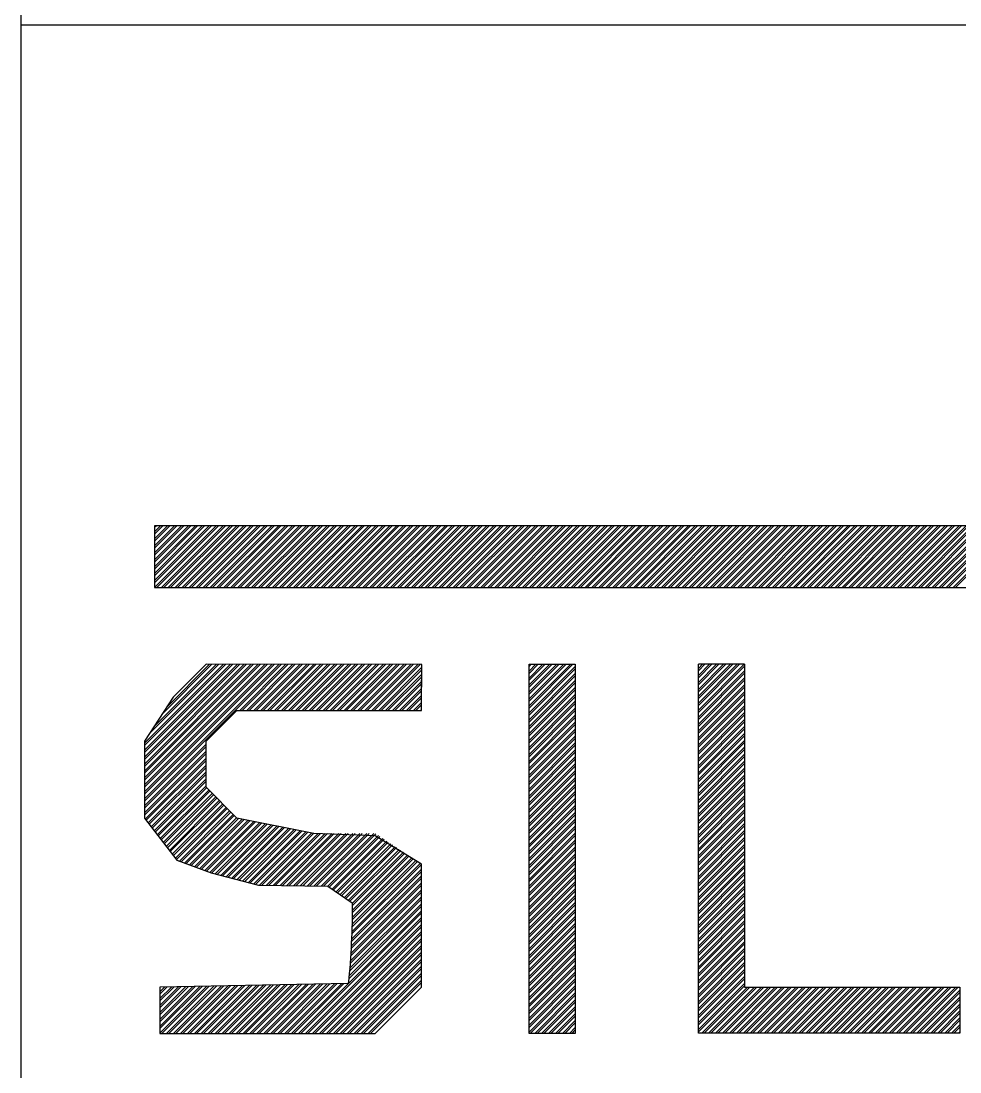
# Model space of a CAD drawing. Extents: x 0 to 594, y 0 to 420.
# Drawn here: x 402.9 to 414.64, y 21.98 to 35.11 of the extents above; entities that cross this region are included whole.
import ezdxf

# ---------------------------------------------------------------- set-up
doc = ezdxf.new("R2010")
doc.units = 0
doc.header["$MEASUREMENT"] = 0
doc.linetypes.add('BORDER_2012_SLN$0$8001.Solid', pattern=[0])
doc.layers.add('BORDER_2012_SLN$0$2', color=7, linetype='Continuous')
doc.layers.add('BORDER_2012_SLN$0$Level_1', color=7, linetype='BORDER_2012_SLN$0$8001.Solid', lineweight=25)

# ---------------------------------------------------------------- blocks, each defined once
blk = doc.blocks.new('BORDER_2012_SLN')
at = {"lineweight": -3}
for p, q in [((414.55, 28.036), (415.937, 29.423)), ((414.579, 28.036), (416.054, 29.512)), ((414.463, 28.036), (415.585, 29.158)), ((414.492, 28.036), (415.702, 29.246)), ((414.405, 28.036), (415.35, 28.981)), ((404.572, 28.035), (405.343, 28.805)), ((404.572, 28.093), (405.285, 28.805)), ((404.572, 28.179), (405.198, 28.805)), ((404.572, 28.266), (405.111, 28.805)), ((404.572, 28.353), (405.025, 28.805)), ((404.572, 28.44), (404.938, 28.805)), ((404.572, 28.526), (404.851, 28.805)), ((404.572, 28.613), (404.764, 28.805)), ((404.572, 28.7), (404.678, 28.805)), ((404.572, 28.787), (404.591, 28.805)), ((404.572, 28.122), (405.256, 28.805)), ((404.572, 28.208), (405.169, 28.805)), ((404.572, 28.295), (405.083, 28.805)), ((404.572, 28.382), (404.996, 28.805)), ((404.572, 28.469), (404.909, 28.805)), ((404.572, 28.555), (404.822, 28.805)), ((404.572, 28.642), (404.736, 28.805)), ((404.572, 28.729), (404.649, 28.805)), ((404.601, 28.034), (405.372, 28.805)), ((404.658, 28.034), (405.43, 28.805)), ((404.687, 28.034), (405.458, 28.805)), ((404.745, 28.034), (405.516, 28.805)), ((404.774, 28.034), (405.545, 28.805)), ((404.832, 28.034), (405.603, 28.805)), ((404.861, 28.034), (405.632, 28.805)), ((404.919, 28.034), (405.69, 28.805)), ((404.948, 28.034), (405.719, 28.805)), ((405.006, 28.034), (405.777, 28.805)), ((405.034, 28.034), (405.805, 28.805)), ((405.092, 28.034), (405.863, 28.805)), ((405.121, 28.034), (405.892, 28.805)), ((405.179, 28.034), (405.95, 28.805)), ((405.208, 28.034), (405.979, 28.805)), ((405.266, 28.034), (406.037, 28.805)), ((405.295, 28.034), (406.066, 28.805)), ((405.353, 28.034), (406.124, 28.805)), ((405.382, 28.034), (406.152, 28.805)), ((405.439, 28.034), (406.21, 28.805)), ((405.468, 28.034), (406.239, 28.805)), ((405.526, 28.034), (406.297, 28.805)), ((405.555, 28.034), (406.326, 28.805)), ((405.613, 28.034), (406.384, 28.805)), ((405.642, 28.034), (406.413, 28.805)), ((405.7, 28.034), (406.471, 28.805)), ((405.729, 28.034), (406.499, 28.805)), ((405.786, 28.034), (406.557, 28.805)), ((405.815, 28.034), (406.586, 28.805)), ((405.873, 28.034), (406.644, 28.805)), ((405.902, 28.034), (406.673, 28.805)), ((405.96, 28.034), (406.731, 28.805)), ((405.989, 28.034), (406.76, 28.805)), ((406.047, 28.034), (406.818, 28.805)), ((406.076, 28.034), (406.846, 28.805)), ((406.134, 28.035), (406.904, 28.805)), ((406.162, 28.035), (406.933, 28.805)), ((406.22, 28.035), (406.991, 28.805)), ((406.249, 28.035), (407.02, 28.805)), ((406.307, 28.035), (407.078, 28.805)), ((406.336, 28.035), (407.107, 28.805)), ((406.394, 28.035), (407.165, 28.805)), ((406.423, 28.035), (407.193, 28.805)), ((406.481, 28.035), (407.251, 28.805)), ((406.51, 28.035), (407.28, 28.805)), ((406.567, 28.035), (407.338, 28.805)), ((406.596, 28.035), (407.367, 28.805)), ((406.654, 28.035), (407.425, 28.805)), ((406.683, 28.035), (407.454, 28.805)), ((406.741, 28.035), (407.512, 28.805)), ((406.77, 28.035), (407.54, 28.805)), ((406.828, 28.035), (407.598, 28.805)), ((406.857, 28.035), (407.627, 28.805)), ((406.914, 28.035), (407.685, 28.805)), ((406.943, 28.035), (407.714, 28.805)), ((407.001, 28.035), (407.772, 28.805)), ((407.03, 28.035), (407.801, 28.805)), ((407.088, 28.035), (407.859, 28.805)), ((407.117, 28.035), (407.887, 28.805)), ((407.175, 28.035), (407.945, 28.805)), ((407.204, 28.035), (407.974, 28.805)), ((407.261, 28.035), (408.032, 28.805)), ((407.29, 28.035), (408.061, 28.805)), ((407.348, 28.035), (408.119, 28.805)), ((407.377, 28.035), (408.148, 28.805)), ((407.435, 28.035), (408.206, 28.805)), ((407.464, 28.035), (408.234, 28.805)), ((407.522, 28.035), (408.292, 28.805)), ((407.551, 28.035), (408.321, 28.805)), ((407.609, 28.035), (408.379, 28.805)), ((407.637, 28.035), (408.408, 28.805)), ((407.695, 28.035), (408.466, 28.805)), ((407.724, 28.035), (408.495, 28.805)), ((407.782, 28.035), (408.553, 28.805)), ((407.811, 28.035), (408.581, 28.805)), ((407.869, 28.035), (408.639, 28.805)), ((407.898, 28.035), (408.668, 28.805)), ((407.956, 28.035), (408.726, 28.805)), ((407.985, 28.035), (408.755, 28.805)), ((408.042, 28.035), (408.813, 28.805)), ((408.071, 28.035), (408.842, 28.805)), ((408.129, 28.035), (408.9, 28.805)), ((408.158, 28.035), (408.928, 28.805)), ((408.216, 28.035), (408.986, 28.805)), ((408.245, 28.035), (409.015, 28.805)), ((408.303, 28.035), (409.073, 28.805)), ((408.332, 28.035), (409.102, 28.805)), ((408.389, 28.035), (409.16, 28.805)), ((408.418, 28.035), (409.189, 28.805)), ((408.476, 28.035), (409.246, 28.805)), ((408.505, 28.035), (409.275, 28.805)), ((408.563, 28.035), (409.333, 28.805)), ((408.592, 28.035), (409.362, 28.805)), ((408.65, 28.035), (409.42, 28.805)), ((408.679, 28.035), (409.449, 28.805)), ((408.737, 28.035), (409.507, 28.805)), ((408.765, 28.035), (409.536, 28.805)), ((408.823, 28.035), (409.593, 28.805)), ((408.852, 28.035), (409.622, 28.805)), ((408.91, 28.035), (409.68, 28.805)), ((408.939, 28.035), (409.709, 28.805)), ((408.997, 28.035), (409.767, 28.805)), ((409.026, 28.035), (409.796, 28.805)), ((409.084, 28.035), (409.854, 28.805)), ((409.113, 28.035), (409.883, 28.805)), ((409.17, 28.035), (409.94, 28.805)), ((409.199, 28.035), (409.969, 28.805)), ((409.257, 28.035), (410.027, 28.805)), ((409.286, 28.035), (410.056, 28.805)), ((409.344, 28.035), (410.114, 28.805)), ((409.373, 28.035), (410.143, 28.805)), ((409.431, 28.035), (410.201, 28.805)), ((409.46, 28.035), (410.23, 28.805)), ((409.517, 28.035), (410.287, 28.805)), ((409.546, 28.035), (410.316, 28.805)), ((409.604, 28.035), (410.374, 28.805)), ((409.633, 28.035), (410.403, 28.805)), ((409.691, 28.035), (410.461, 28.805)), ((409.72, 28.035), (410.49, 28.805)), ((409.778, 28.035), (410.548, 28.805)), ((409.807, 28.035), (410.577, 28.805)), ((409.864, 28.035), (410.634, 28.805)), ((409.893, 28.035), (410.663, 28.805)), ((409.951, 28.035), (410.721, 28.805)), ((409.98, 28.035), (410.75, 28.805)), ((410.038, 28.035), (410.808, 28.805)), ((410.067, 28.035), (410.837, 28.805)), ((410.125, 28.035), (410.895, 28.805)), ((410.154, 28.035), (410.924, 28.805)), ((410.212, 28.035), (410.981, 28.805)), ((410.24, 28.035), (411.01, 28.805)), ((410.298, 28.035), (411.068, 28.805)), ((410.327, 28.035), (411.097, 28.805)), ((410.385, 28.035), (411.155, 28.805)), ((410.414, 28.035), (411.184, 28.805)), ((410.472, 28.035), (411.242, 28.805)), ((410.501, 28.035), (411.271, 28.805)), ((410.559, 28.035), (411.328, 28.805)), ((410.588, 28.035), (411.357, 28.805)), ((410.645, 28.035), (411.415, 28.805)), ((410.674, 28.035), (411.444, 28.805)), ((410.732, 28.035), (411.502, 28.805)), ((410.761, 28.035), (411.531, 28.805)), ((410.819, 28.035), (411.589, 28.805)), ((410.848, 28.035), (411.618, 28.805)), ((410.906, 28.036), (411.675, 28.805)), ((410.935, 28.036), (411.704, 28.805)), ((410.992, 28.036), (411.762, 28.805)), ((411.021, 28.036), (411.791, 28.805)), ((411.079, 28.036), (411.849, 28.805)), ((411.108, 28.036), (411.878, 28.805)), ((411.166, 28.036), (411.936, 28.805)), ((411.195, 28.036), (411.965, 28.805)), ((411.253, 28.036), (412.022, 28.805)), ((411.282, 28.036), (412.051, 28.805)), ((411.34, 28.036), (412.109, 28.805)), ((411.368, 28.036), (412.138, 28.805)), ((411.426, 28.036), (412.196, 28.805)), ((411.455, 28.036), (412.225, 28.805)), ((411.513, 28.036), (412.283, 28.805)), ((411.542, 28.036), (412.312, 28.805)), ((411.6, 28.036), (412.369, 28.805)), ((411.629, 28.036), (412.398, 28.805)), ((411.687, 28.036), (412.456, 28.805)), ((411.716, 28.036), (412.485, 28.805)), ((411.773, 28.036), (412.543, 28.805)), ((411.802, 28.036), (412.572, 28.805)), ((411.86, 28.036), (412.63, 28.805)), ((411.889, 28.036), (412.659, 28.805)), ((411.947, 28.036), (412.716, 28.805)), ((411.976, 28.036), (412.745, 28.805)), ((412.034, 28.036), (412.803, 28.805)), ((412.063, 28.036), (412.832, 28.805)), ((412.12, 28.036), (412.89, 28.805)), ((412.149, 28.036), (412.919, 28.805)), ((412.207, 28.036), (412.977, 28.805)), ((412.236, 28.036), (413.006, 28.805)), ((412.294, 28.036), (413.063, 28.805)), ((412.323, 28.036), (413.092, 28.805)), ((412.381, 28.036), (413.15, 28.805)), ((412.41, 28.036), (413.179, 28.805)), ((412.467, 28.036), (413.237, 28.805)), ((412.496, 28.036), (413.266, 28.805)), ((412.554, 28.036), (413.324, 28.805)), ((412.583, 28.036), (413.353, 28.805)), ((412.641, 28.036), (413.41, 28.805)), ((412.67, 28.036), (413.439, 28.805)), ((412.728, 28.036), (413.497, 28.805)), ((412.757, 28.036), (413.526, 28.805)), ((412.815, 28.036), (413.584, 28.805)), ((412.843, 28.036), (413.613, 28.805)), ((412.901, 28.036), (413.671, 28.805)), ((412.93, 28.036), (413.7, 28.805)), ((412.988, 28.036), (413.757, 28.805)), ((413.017, 28.036), (413.786, 28.805)), ((413.075, 28.036), (413.844, 28.805)), ((413.104, 28.036), (413.873, 28.805)), ((413.162, 28.036), (413.931, 28.805)), ((413.191, 28.036), (413.96, 28.805)), ((413.248, 28.036), (414.018, 28.805)), ((413.277, 28.036), (414.047, 28.805)), ((413.335, 28.036), (414.104, 28.805)), ((413.364, 28.036), (414.133, 28.805)), ((413.422, 28.036), (414.191, 28.805)), ((413.451, 28.036), (414.22, 28.805)), ((413.509, 28.036), (414.278, 28.805)), ((413.538, 28.036), (414.307, 28.805)), ((413.595, 28.036), (414.365, 28.805)), ((413.624, 28.036), (414.394, 28.805)), ((413.682, 28.036), (414.451, 28.805)), ((413.711, 28.036), (414.48, 28.805)), ((413.769, 28.036), (414.538, 28.805)), ((413.798, 28.036), (414.567, 28.805)), ((413.856, 28.036), (414.625, 28.805)), ((413.885, 28.036), (414.654, 28.805)), ((413.943, 28.036), (414.712, 28.805)), ((413.971, 28.036), (414.741, 28.805)), ((414.029, 28.036), (414.798, 28.805)), ((414.058, 28.036), (414.827, 28.805)), ((414.116, 28.036), (414.885, 28.805)), ((414.145, 28.036), (414.914, 28.805)), ((414.203, 28.036), (414.972, 28.805)), ((414.232, 28.036), (415.001, 28.805)), ((414.29, 28.036), (415.059, 28.805)), ((414.319, 28.036), (415.088, 28.805)), ((414.376, 28.036), (415.232, 28.892)), ((404.448, 25.366), (406.157, 27.075)), ((404.448, 25.452), (406.07, 27.075)), ((404.448, 25.539), (405.983, 27.075)), ((404.448, 25.626), (405.897, 27.075)), ((404.448, 25.713), (405.81, 27.075)), ((404.448, 25.799), (405.723, 27.075)), ((404.448, 25.886), (405.637, 27.075)), ((404.448, 25.973), (405.55, 27.075)), ((404.448, 26.06), (405.463, 27.075)), ((404.448, 25.394), (406.128, 27.075)), ((404.448, 25.481), (406.041, 27.075)), ((404.448, 25.568), (405.955, 27.075)), ((404.448, 25.655), (405.868, 27.075)), ((404.448, 25.741), (405.781, 27.075)), ((404.448, 25.828), (405.694, 27.075)), ((404.448, 25.915), (405.608, 27.075)), ((404.448, 26.002), (405.521, 27.075)), ((404.448, 26.088), (405.434, 27.075)), ((404.507, 26.206), (405.377, 27.075)), ((404.561, 26.288), (405.348, 27.075)), ((404.668, 26.453), (405.29, 27.075)), ((404.722, 26.536), (405.261, 27.075)), ((405.639, 26.499), (406.215, 27.075)), ((405.668, 26.499), (406.243, 27.075)), ((405.725, 26.499), (406.301, 27.075)), ((405.754, 26.499), (406.33, 27.075)), ((405.812, 26.499), (406.388, 27.074)), ((405.841, 26.499), (406.417, 27.074)), ((405.899, 26.499), (406.475, 27.074)), ((405.928, 26.499), (406.504, 27.074)), ((405.986, 26.499), (406.561, 27.074)), ((406.015, 26.499), (406.59, 27.074)), ((406.072, 26.499), (406.648, 27.074)), ((406.101, 26.499), (406.677, 27.074)), ((406.159, 26.499), (406.735, 27.074)), ((406.188, 26.499), (406.764, 27.074)), ((406.246, 26.499), (406.821, 27.074)), ((406.275, 26.499), (406.85, 27.074)), ((406.333, 26.499), (406.908, 27.074)), ((406.362, 26.499), (406.937, 27.074)), ((406.419, 26.499), (406.995, 27.074)), ((406.448, 26.499), (407.024, 27.074)), ((406.506, 26.499), (407.081, 27.074)), ((406.535, 26.499), (407.11, 27.074)), ((406.593, 26.499), (407.168, 27.074)), ((406.622, 26.499), (407.197, 27.074)), ((406.68, 26.499), (407.255, 27.074)), ((406.709, 26.499), (407.284, 27.074)), ((406.766, 26.499), (407.341, 27.074)), ((406.795, 26.499), (407.37, 27.074)), ((406.853, 26.499), (407.428, 27.074)), ((406.882, 26.499), (407.457, 27.074)), ((406.94, 26.499), (407.515, 27.074)), ((406.969, 26.499), (407.544, 27.074)), ((407.027, 26.499), (407.602, 27.074)), ((407.056, 26.499), (407.63, 27.074)), ((407.113, 26.499), (407.688, 27.073)), ((407.142, 26.499), (407.717, 27.073)), ((407.2, 26.499), (407.775, 27.073)), ((407.229, 26.499), (407.804, 27.073)), ((407.287, 26.499), (407.862, 27.073)), ((407.316, 26.499), (407.89, 27.073)), ((409.253, 26.528), (409.801, 27.075)), ((409.253, 26.614), (409.714, 27.075)), ((409.253, 26.701), (409.627, 27.075)), ((409.253, 26.788), (409.541, 27.075)), ((409.253, 26.875), (409.454, 27.075)), ((409.253, 26.961), (409.367, 27.075)), ((409.253, 27.048), (409.28, 27.075)), ((409.253, 26.556), (409.772, 27.075)), ((409.253, 26.643), (409.685, 27.075)), ((409.253, 26.73), (409.599, 27.075)), ((409.253, 26.817), (409.512, 27.075)), ((409.253, 26.903), (409.425, 27.075)), ((409.253, 26.99), (409.338, 27.075)), ((411.368, 26.676), (411.767, 27.075)), ((411.368, 26.762), (411.68, 27.075)), ((411.368, 26.849), (411.594, 27.075)), ((411.368, 26.936), (411.507, 27.075)), ((411.368, 27.023), (411.42, 27.075)), ((411.368, 26.502), (411.941, 27.075)), ((411.368, 26.56), (411.883, 27.075)), ((411.368, 26.647), (411.796, 27.075)), ((411.368, 26.733), (411.709, 27.075)), ((411.368, 26.82), (411.623, 27.075)), ((411.368, 26.907), (411.536, 27.075)), ((411.368, 26.994), (411.449, 27.075)), ((411.368, 26.589), (411.854, 27.075)), ((407.374, 26.499), (407.913, 27.038)), ((407.403, 26.499), (407.912, 27.008)), ((407.46, 26.499), (407.911, 26.95)), ((409.253, 26.47), (409.83, 27.046)), ((409.253, 26.441), (409.83, 27.017)), ((409.253, 26.383), (409.83, 26.96)), ((409.253, 26.354), (409.83, 26.931)), ((411.368, 26.473), (411.944, 27.05)), ((411.368, 26.415), (411.944, 26.992)), ((411.368, 26.386), (411.944, 26.963)), ((407.489, 26.499), (407.911, 26.92)), ((407.547, 26.499), (407.91, 26.862)), ((407.576, 26.499), (407.91, 26.832)), ((409.253, 26.296), (409.83, 26.873)), ((409.253, 26.267), (409.83, 26.844)), ((411.368, 26.329), (411.944, 26.905)), ((411.368, 26.3), (411.944, 26.876)), ((411.368, 26.242), (411.944, 26.819)), ((407.634, 26.499), (407.909, 26.774)), ((407.663, 26.499), (407.908, 26.744)), ((407.721, 26.499), (407.908, 26.686)), ((409.253, 26.209), (409.83, 26.786)), ((409.253, 26.181), (409.83, 26.757)), ((409.253, 26.123), (409.83, 26.699)), ((409.253, 26.094), (409.83, 26.67)), ((411.368, 26.213), (411.944, 26.79)), ((411.368, 26.155), (411.944, 26.732)), ((411.368, 26.126), (411.944, 26.703)), ((407.75, 26.499), (407.908, 26.657)), ((407.807, 26.499), (407.908, 26.599)), ((407.836, 26.499), (407.908, 26.57)), ((409.253, 26.036), (409.83, 26.613)), ((409.253, 26.007), (409.83, 26.584)), ((411.368, 26.068), (411.944, 26.645)), ((411.368, 26.039), (411.944, 26.616)), ((411.368, 25.982), (411.944, 26.558)), ((411.368, 25.953), (411.944, 26.529)), ((407.894, 26.499), (407.908, 26.512)), ((409.253, 25.949), (409.83, 26.526)), ((409.253, 25.92), (409.83, 26.497)), ((409.253, 25.862), (409.83, 26.439)), ((409.253, 25.834), (409.83, 26.41)), ((411.368, 25.895), (411.944, 26.472)), ((411.368, 25.866), (411.944, 26.443)), ((409.253, 25.776), (409.83, 26.352)), ((409.253, 25.747), (409.83, 26.323)), ((411.368, 25.808), (411.944, 26.385)), ((411.368, 25.779), (411.944, 26.356)), ((411.368, 25.721), (411.944, 26.298)), ((411.368, 25.692), (411.944, 26.269)), ((409.253, 25.689), (409.83, 26.266)), ((409.253, 25.66), (409.83, 26.237)), ((409.253, 25.602), (409.83, 26.179)), ((409.253, 25.573), (409.83, 26.15)), ((411.368, 25.635), (411.944, 26.211)), ((411.368, 25.606), (411.944, 26.182)), ((404.448, 25.308), (405.217, 26.077)), ((404.448, 25.279), (405.217, 26.048)), ((409.253, 25.515), (409.83, 26.092)), ((409.253, 25.487), (409.83, 26.063)), ((409.253, 25.429), (409.83, 26.005)), ((411.368, 25.548), (411.944, 26.125)), ((411.368, 25.519), (411.944, 26.096)), ((411.368, 25.461), (411.944, 26.038)), ((411.368, 25.432), (411.944, 26.009)), ((404.448, 25.221), (405.217, 25.99)), ((404.448, 25.192), (405.217, 25.961)), ((404.456, 25.142), (405.217, 25.903)), ((404.469, 25.126), (405.217, 25.874)), ((409.253, 25.4), (409.83, 25.976)), ((409.253, 25.342), (409.83, 25.919)), ((409.253, 25.313), (409.83, 25.89)), ((411.368, 25.374), (411.944, 25.951)), ((411.368, 25.345), (411.944, 25.922)), ((404.494, 25.093), (405.217, 25.816)), ((404.506, 25.077), (405.217, 25.787)), ((409.253, 25.255), (409.83, 25.832)), ((409.253, 25.226), (409.83, 25.803)), ((409.253, 25.168), (409.83, 25.745)), ((411.368, 25.288), (411.944, 25.864)), ((411.368, 25.259), (411.944, 25.835)), ((411.368, 25.201), (411.944, 25.778)), ((411.368, 25.172), (411.944, 25.749)), ((404.531, 25.044), (405.217, 25.73)), ((404.544, 25.028), (405.217, 25.701)), ((404.569, 24.995), (405.217, 25.643)), ((404.582, 24.979), (405.217, 25.614)), ((409.253, 25.14), (409.83, 25.716)), ((409.253, 25.082), (409.83, 25.658)), ((409.253, 25.053), (409.83, 25.629)), ((411.368, 25.114), (411.944, 25.691)), ((411.368, 25.085), (411.944, 25.662)), ((404.607, 24.946), (405.217, 25.556)), ((404.619, 24.93), (405.222, 25.532)), ((404.645, 24.897), (405.251, 25.503)), ((404.657, 24.881), (405.265, 25.489)), ((409.253, 24.995), (409.83, 25.572)), ((409.253, 24.966), (409.83, 25.543)), ((409.253, 24.908), (409.83, 25.485)), ((411.368, 25.027), (411.944, 25.604)), ((411.368, 24.998), (411.944, 25.575)), ((411.368, 24.941), (411.944, 25.517)), ((411.368, 24.912), (411.944, 25.488)), ((404.682, 24.848), (405.294, 25.46)), ((404.695, 24.832), (405.309, 25.446)), ((404.72, 24.799), (405.337, 25.417)), ((404.733, 24.783), (405.352, 25.402)), ((404.758, 24.75), (405.381, 25.373)), ((404.77, 24.734), (405.395, 25.359)), ((409.253, 24.879), (409.83, 25.456)), ((409.253, 24.821), (409.83, 25.398)), ((409.253, 24.793), (409.83, 25.369)), ((411.368, 24.854), (411.944, 25.431)), ((411.368, 24.825), (411.944, 25.402)), ((404.795, 24.701), (405.424, 25.33)), ((404.808, 24.685), (405.439, 25.316)), ((404.833, 24.652), (405.468, 25.287)), ((404.846, 24.636), (405.482, 25.272)), ((404.883, 24.616), (405.511, 25.243)), ((404.904, 24.608), (405.525, 25.229)), ((409.253, 24.735), (409.83, 25.311)), ((409.253, 24.706), (409.83, 25.282)), ((409.253, 24.648), (409.83, 25.225)), ((411.368, 24.767), (411.944, 25.344)), ((411.368, 24.738), (411.944, 25.315)), ((411.368, 24.68), (411.944, 25.257)), ((411.368, 24.651), (411.944, 25.228)), ((404.947, 24.592), (405.554, 25.2)), ((404.968, 24.584), (405.569, 25.185)), ((405.01, 24.569), (405.598, 25.156)), ((405.031, 24.561), (405.62, 25.149)), ((405.073, 24.545), (405.668, 25.14)), ((405.094, 24.537), (405.692, 25.135)), ((405.137, 24.522), (405.74, 25.125)), ((405.158, 24.514), (405.764, 25.121)), ((405.2, 24.498), (405.812, 25.111)), ((405.221, 24.491), (405.836, 25.106)), ((405.263, 24.475), (405.885, 25.096)), ((405.284, 24.467), (405.909, 25.092)), ((409.253, 24.619), (409.83, 25.196)), ((409.253, 24.561), (409.83, 25.138)), ((409.253, 24.532), (409.83, 25.109)), ((411.368, 24.594), (411.944, 25.17)), ((411.368, 24.565), (411.944, 25.141)), ((405.331, 24.456), (405.957, 25.082)), ((405.354, 24.45), (405.981, 25.077)), ((405.4, 24.438), (406.029, 25.068)), ((405.423, 24.432), (406.053, 25.063)), ((405.469, 24.42), (406.102, 25.053)), ((405.492, 24.414), (406.126, 25.048)), ((405.538, 24.403), (406.174, 25.039)), ((405.561, 24.397), (406.198, 25.034)), ((405.607, 24.385), (406.246, 25.024)), ((405.63, 24.379), (406.27, 25.019)), ((405.676, 24.368), (406.318, 25.01)), ((405.699, 24.362), (406.342, 25.005)), ((405.745, 24.35), (406.391, 24.995)), ((405.768, 24.344), (406.415, 24.99)), ((405.815, 24.332), (406.463, 24.981)), ((405.838, 24.326), (406.487, 24.976)), ((405.886, 24.317), (406.535, 24.966)), ((405.915, 24.317), (406.559, 24.961)), ((405.972, 24.316), (406.617, 24.961)), ((406, 24.315), (406.646, 24.961)), ((406.057, 24.314), (406.703, 24.961)), ((406.085, 24.314), (406.732, 24.961)), ((406.142, 24.313), (406.79, 24.961)), ((406.171, 24.312), (406.819, 24.961)), ((406.227, 24.312), (406.877, 24.961)), ((406.256, 24.311), (406.906, 24.961)), ((406.313, 24.31), (406.964, 24.961)), ((406.341, 24.31), (406.993, 24.961)), ((406.398, 24.309), (407.05, 24.961)), ((406.427, 24.308), (407.079, 24.961)), ((406.483, 24.307), (407.137, 24.961)), ((406.512, 24.307), (407.166, 24.961)), ((406.569, 24.306), (407.224, 24.961)), ((406.597, 24.305), (407.253, 24.961)), ((406.654, 24.304), (407.311, 24.961)), ((406.682, 24.304), (407.336, 24.958)), ((409.253, 24.474), (409.83, 25.051)), ((409.253, 24.446), (409.83, 25.022)), ((409.253, 24.388), (409.83, 24.964)), ((411.368, 24.507), (411.944, 25.084)), ((411.368, 24.478), (411.944, 25.055)), ((411.368, 24.42), (411.944, 24.997)), ((411.368, 24.391), (411.944, 24.968)), ((406.738, 24.302), (407.371, 24.934)), ((406.756, 24.29), (407.388, 24.923)), ((406.79, 24.267), (407.423, 24.9)), ((406.807, 24.255), (407.44, 24.888)), ((406.842, 24.232), (407.475, 24.865)), ((406.859, 24.22), (407.492, 24.853)), ((406.894, 24.197), (407.527, 24.83)), ((409.253, 24.359), (409.83, 24.935)), ((409.253, 24.301), (409.83, 24.878)), ((409.253, 24.272), (409.83, 24.849)), ((411.368, 24.333), (411.944, 24.91)), ((411.368, 24.304), (411.944, 24.881)), ((411.368, 24.247), (411.944, 24.823)), ((406.911, 24.185), (407.544, 24.819)), ((406.945, 24.162), (407.579, 24.796)), ((406.963, 24.15), (407.596, 24.784)), ((406.997, 24.127), (407.631, 24.761)), ((407.014, 24.115), (407.648, 24.749)), ((407.042, 23.999), (407.735, 24.691)), ((407.043, 24.086), (407.683, 24.726)), ((407.043, 24.057), (407.7, 24.715)), ((409.253, 24.214), (409.83, 24.791)), ((409.253, 24.185), (409.83, 24.762)), ((409.253, 24.127), (409.83, 24.704)), ((411.368, 24.218), (411.944, 24.794)), ((411.368, 24.16), (411.944, 24.737)), ((411.368, 24.131), (411.944, 24.708)), ((407.035, 23.703), (407.908, 24.575)), ((407.037, 23.733), (407.891, 24.587)), ((407.038, 23.792), (407.857, 24.611)), ((407.039, 23.822), (407.839, 24.622)), ((407.041, 23.911), (407.787, 24.657)), ((407.041, 23.881), (407.805, 24.645)), ((407.042, 23.969), (407.753, 24.68)), ((409.253, 24.099), (409.83, 24.675)), ((409.253, 24.041), (409.83, 24.617)), ((409.253, 24.012), (409.83, 24.588)), ((411.368, 24.073), (411.944, 24.65)), ((411.368, 24.044), (411.944, 24.621)), ((411.368, 23.986), (411.944, 24.563)), ((407.029, 23.551), (407.908, 24.43)), ((407.032, 23.612), (407.908, 24.488)), ((407.033, 23.642), (407.908, 24.517)), ((409.253, 23.954), (409.83, 24.531)), ((409.253, 23.925), (409.83, 24.502)), ((409.253, 23.867), (409.83, 24.444)), ((411.368, 23.957), (411.944, 24.534)), ((411.368, 23.9), (411.944, 24.476)), ((411.368, 23.871), (411.944, 24.447)), ((407.021, 23.428), (407.908, 24.315)), ((407.023, 23.459), (407.908, 24.343)), ((407.027, 23.521), (407.908, 24.401)), ((409.253, 23.838), (409.83, 24.415)), ((409.253, 23.78), (409.83, 24.357)), ((409.253, 23.752), (409.83, 24.328)), ((411.368, 23.813), (411.944, 24.39)), ((411.368, 23.784), (411.944, 24.361)), ((411.368, 23.726), (411.944, 24.303)), ((407.01, 23.273), (407.908, 24.17)), ((407.015, 23.335), (407.908, 24.228)), ((407.017, 23.366), (407.908, 24.257)), ((409.253, 23.694), (409.83, 24.27)), ((409.253, 23.665), (409.83, 24.241)), ((409.253, 23.607), (409.83, 24.184)), ((411.368, 23.697), (411.944, 24.274)), ((411.368, 23.639), (411.944, 24.216)), ((411.368, 23.61), (411.944, 24.187)), ((406.999, 23.146), (407.908, 24.054)), ((407.002, 23.178), (407.908, 24.083)), ((407.008, 23.241), (407.908, 24.141)), ((409.253, 23.578), (409.83, 24.155)), ((409.253, 23.52), (409.83, 24.097)), ((409.253, 23.491), (409.83, 24.068)), ((411.368, 23.553), (411.944, 24.129)), ((411.368, 23.524), (411.944, 24.1)), ((411.368, 23.466), (411.944, 24.043)), ((406.373, 22.461), (407.908, 23.996)), ((406.402, 22.462), (407.908, 23.968)), ((406.459, 22.462), (407.908, 23.91)), ((409.253, 23.434), (409.83, 24.01)), ((409.253, 23.405), (409.83, 23.981)), ((409.253, 23.347), (409.83, 23.923)), ((411.368, 23.437), (411.944, 24.014)), ((411.368, 23.379), (411.944, 23.956)), ((411.368, 23.35), (411.944, 23.927)), ((406.488, 22.462), (407.908, 23.881)), ((406.546, 22.462), (407.908, 23.823)), ((406.575, 22.462), (407.908, 23.794)), ((409.253, 23.318), (409.83, 23.894)), ((409.253, 23.26), (409.83, 23.837)), ((409.253, 23.231), (409.83, 23.808)), ((411.368, 23.292), (411.944, 23.869)), ((411.368, 23.264), (411.944, 23.84)), ((411.368, 23.206), (411.944, 23.782)), ((406.633, 22.462), (407.908, 23.736)), ((406.662, 22.462), (407.908, 23.707)), ((406.72, 22.462), (407.908, 23.649)), ((409.253, 23.173), (409.83, 23.75)), ((409.253, 23.144), (409.83, 23.721)), ((409.253, 23.087), (409.83, 23.663)), ((411.368, 23.177), (411.944, 23.753)), ((411.368, 23.119), (411.944, 23.696)), ((411.368, 23.09), (411.944, 23.667)), ((406.749, 22.462), (407.908, 23.621)), ((406.807, 22.462), (407.908, 23.563)), ((406.836, 22.462), (407.908, 23.534)), ((409.253, 23.058), (409.83, 23.634)), ((409.253, 23), (409.83, 23.576)), ((409.253, 22.971), (409.83, 23.547)), ((411.368, 23.032), (411.944, 23.609)), ((411.368, 23.003), (411.944, 23.58)), ((411.368, 22.945), (411.944, 23.522)), ((406.893, 22.462), (407.908, 23.476)), ((406.922, 22.462), (407.908, 23.447)), ((406.98, 22.462), (407.908, 23.389)), ((409.253, 22.913), (409.83, 23.49)), ((409.253, 22.884), (409.83, 23.461)), ((409.253, 22.826), (409.83, 23.403)), ((411.368, 22.917), (411.944, 23.493)), ((411.368, 22.859), (411.944, 23.435)), ((411.368, 22.83), (411.944, 23.406)), ((407.009, 22.462), (407.908, 23.36)), ((407.067, 22.462), (407.908, 23.302)), ((407.096, 22.462), (407.908, 23.274)), ((409.253, 22.797), (409.83, 23.374)), ((409.253, 22.74), (409.83, 23.316)), ((409.253, 22.711), (409.83, 23.287)), ((411.368, 22.772), (411.944, 23.349)), ((411.368, 22.743), (411.944, 23.32)), ((411.368, 22.685), (411.944, 23.262)), ((407.154, 22.462), (407.908, 23.216)), ((407.183, 22.462), (407.908, 23.187)), ((407.241, 22.462), (407.908, 23.129)), ((409.253, 22.653), (409.83, 23.229)), ((409.253, 22.624), (409.83, 23.2)), ((409.253, 22.566), (409.83, 23.143)), ((411.368, 22.656), (411.944, 23.233)), ((411.368, 22.598), (411.944, 23.175)), ((411.368, 22.57), (411.944, 23.146)), ((404.64, 22.464), (405.227, 23.051)), ((404.64, 22.522), (405.168, 23.049)), ((404.64, 22.55), (405.138, 23.049)), ((404.64, 22.608), (405.079, 23.048)), ((404.64, 22.637), (405.05, 23.047)), ((404.64, 22.695), (404.991, 23.046)), ((404.64, 22.724), (404.961, 23.045)), ((404.64, 22.782), (404.902, 23.044)), ((404.64, 22.811), (404.873, 23.043)), ((404.64, 22.869), (404.814, 23.042)), ((404.64, 22.897), (404.784, 23.042)), ((404.64, 22.955), (404.725, 23.04)), ((404.64, 22.984), (404.696, 23.04)), ((404.665, 22.46), (405.256, 23.051)), ((404.723, 22.46), (405.315, 23.052)), ((404.752, 22.46), (405.345, 23.053)), ((404.81, 22.46), (405.404, 23.054)), ((404.839, 22.46), (405.433, 23.055)), ((404.897, 22.461), (405.492, 23.056)), ((404.926, 22.461), (405.522, 23.056)), ((404.984, 22.461), (405.581, 23.058)), ((405.013, 22.461), (405.61, 23.058)), ((405.071, 22.461), (405.669, 23.059)), ((405.099, 22.461), (405.699, 23.06)), ((405.157, 22.461), (405.758, 23.061)), ((405.186, 22.461), (405.787, 23.062)), ((405.244, 22.461), (405.846, 23.063)), ((405.273, 22.461), (405.876, 23.063)), ((405.331, 22.461), (405.935, 23.065)), ((405.36, 22.461), (405.964, 23.065)), ((405.418, 22.461), (406.023, 23.066)), ((405.447, 22.461), (406.053, 23.067)), ((405.505, 22.461), (406.112, 23.068)), ((405.534, 22.461), (406.141, 23.069)), ((405.591, 22.461), (406.2, 23.07)), ((405.62, 22.461), (406.23, 23.071)), ((405.678, 22.461), (406.289, 23.072)), ((405.707, 22.461), (406.318, 23.072)), ((405.765, 22.461), (406.377, 23.073)), ((405.794, 22.461), (406.407, 23.074)), ((405.852, 22.461), (406.466, 23.075)), ((405.881, 22.461), (406.495, 23.076)), ((405.939, 22.461), (406.554, 23.077)), ((405.968, 22.461), (406.584, 23.078)), ((406.025, 22.461), (406.643, 23.079)), ((406.054, 22.461), (406.672, 23.079)), ((406.112, 22.461), (406.731, 23.081)), ((406.141, 22.461), (406.761, 23.081)), ((406.199, 22.461), (406.82, 23.082)), ((406.228, 22.461), (406.849, 23.083)), ((406.286, 22.461), (406.908, 23.084)), ((406.315, 22.461), (406.938, 23.085)), ((407.27, 22.462), (407.908, 23.1)), ((407.328, 22.462), (407.908, 23.042)), ((409.253, 22.537), (409.83, 23.114)), ((409.253, 22.479), (409.83, 23.056)), ((409.265, 22.462), (409.83, 23.027)), ((411.368, 22.512), (411.944, 23.088)), ((411.368, 22.483), (411.944, 23.059)), ((411.409, 22.467), (411.981, 23.039)), ((411.438, 22.467), (412.01, 23.039)), ((411.496, 22.467), (412.068, 23.039)), ((411.525, 22.467), (412.097, 23.039)), ((411.583, 22.467), (412.155, 23.039)), ((411.612, 22.467), (412.184, 23.039)), ((411.669, 22.467), (412.242, 23.039)), ((411.698, 22.467), (412.271, 23.039)), ((411.756, 22.467), (412.328, 23.039)), ((411.785, 22.467), (412.357, 23.039)), ((411.843, 22.467), (412.415, 23.039)), ((411.872, 22.467), (412.444, 23.039)), ((411.93, 22.467), (412.502, 23.039)), ((411.959, 22.467), (412.531, 23.039)), ((412.016, 22.467), (412.589, 23.039)), ((412.045, 22.467), (412.618, 23.039)), ((412.103, 22.467), (412.675, 23.039)), ((412.132, 22.467), (412.704, 23.039)), ((412.19, 22.467), (412.762, 23.039)), ((412.219, 22.467), (412.791, 23.039)), ((412.277, 22.467), (412.849, 23.039)), ((412.306, 22.467), (412.878, 23.039)), ((412.363, 22.467), (412.936, 23.039)), ((412.392, 22.467), (412.965, 23.039)), ((412.45, 22.467), (413.022, 23.039)), ((412.479, 22.467), (413.051, 23.039)), ((412.537, 22.467), (413.109, 23.039)), ((412.566, 22.467), (413.138, 23.039)), ((412.624, 22.467), (413.196, 23.039)), ((412.653, 22.467), (413.225, 23.039)), ((412.71, 22.467), (413.283, 23.039)), ((412.739, 22.467), (413.312, 23.039)), ((412.797, 22.467), (413.369, 23.039)), ((412.826, 22.467), (413.398, 23.039)), ((412.884, 22.467), (413.456, 23.039)), ((412.913, 22.467), (413.485, 23.039)), ((412.971, 22.467), (413.543, 23.039)), ((413, 22.467), (413.572, 23.039)), ((413.057, 22.467), (413.63, 23.039)), ((413.086, 22.467), (413.658, 23.039)), ((413.144, 22.467), (413.716, 23.039)), ((413.173, 22.467), (413.745, 23.039)), ((413.231, 22.467), (413.803, 23.039)), ((413.26, 22.467), (413.832, 23.039)), ((413.318, 22.467), (413.89, 23.039)), ((413.347, 22.467), (413.919, 23.039)), ((413.404, 22.467), (413.977, 23.039)), ((413.433, 22.467), (414.005, 23.039)), ((413.491, 22.467), (414.063, 23.039)), ((413.52, 22.467), (414.092, 23.039)), ((413.578, 22.467), (414.15, 23.039)), ((413.607, 22.467), (414.179, 23.039)), ((413.665, 22.467), (414.237, 23.039)), ((413.694, 22.467), (414.266, 23.039)), ((413.751, 22.467), (414.324, 23.039)), ((413.78, 22.467), (414.352, 23.039)), ((413.838, 22.467), (414.41, 23.039)), ((413.867, 22.467), (414.439, 23.039)), ((413.925, 22.467), (414.497, 23.039)), ((413.954, 22.467), (414.526, 23.039)), ((414.012, 22.467), (414.584, 23.039)), ((414.041, 22.467), (414.613, 23.039)), ((414.098, 22.467), (414.635, 23.003)), ((409.323, 22.462), (409.83, 22.969)), ((409.352, 22.462), (409.83, 22.94)), ((409.409, 22.462), (409.83, 22.882)), ((409.438, 22.462), (409.83, 22.854)), ((414.127, 22.467), (414.635, 22.974)), ((414.185, 22.467), (414.635, 22.917)), ((414.214, 22.467), (414.635, 22.888)), ((409.496, 22.462), (409.83, 22.796)), ((409.525, 22.462), (409.83, 22.767)), ((414.272, 22.467), (414.635, 22.83)), ((414.301, 22.467), (414.635, 22.801)), ((414.359, 22.467), (414.635, 22.743)), ((409.583, 22.462), (409.83, 22.709)), ((409.612, 22.462), (409.83, 22.68)), ((409.67, 22.462), (409.83, 22.622)), ((409.699, 22.462), (409.83, 22.593)), ((414.388, 22.467), (414.635, 22.714)), ((414.445, 22.467), (414.635, 22.656)), ((414.474, 22.467), (414.635, 22.627)), ((409.756, 22.462), (409.83, 22.535)), ((409.785, 22.462), (409.83, 22.507)), ((414.532, 22.467), (414.635, 22.57)), ((414.561, 22.467), (414.635, 22.541)), ((414.619, 22.467), (414.635, 22.483))]:
    blk.add_line(p, q, dxfattribs=at)
at = {"linetype": 'BORDER_2012_SLN$0$8001.Solid', "lineweight": 25}
blk.add_line((411.944, 27.075), (411.368, 27.075), dxfattribs=at)
at = {"linetype": 'BORDER_2012_SLN$0$8001.Solid', "lineweight": 25, "flags": 128}
for points in [[(404.572, 28.034), (415.212, 28.036), (422.132, 33.418), (421.747, 33.803), (415.117, 28.805), (404.572, 28.805), (404.572, 28.034)], [(409.83, 27.075), (409.83, 22.462), (409.253, 22.462), (409.253, 27.075), (409.83, 27.075)], [(411.944, 27.075), (411.944, 23.039), (414.635, 23.039), (414.635, 22.467), (411.368, 22.467), (411.368, 27.075)]]:
    blk.add_lwpolyline(points, dxfattribs=at)
blk.add_lwpolyline([(407.908, 26.499), (407.908, 26.691), (407.913, 27.073), (405.217, 27.075), (404.804, 26.663), (404.448, 26.114), (404.448, 25.153), (404.853, 24.627), (405.282, 24.468), (405.873, 24.317), (406.737, 24.303), (407.043, 24.096, -0.024845), (406.994, 23.086), (404.64, 23.039), (404.64, 22.46), (407.331, 22.462), (407.908, 23.039), (407.908, 24.577), (407.331, 24.931), (406.562, 24.961), (405.601, 25.153), (405.217, 25.538), (405.217, 26.114), (405.601, 26.499), (407.908, 26.499), (407.913, 27.073)], format="xyb", dxfattribs=at)
at = {"layer": 'BORDER_2012_SLN$0$2'}
blk.add_line((402.905, 35.067), (491.985, 35.067), dxfattribs=at)
at = {"layer": 'BORDER_2012_SLN$0$Level_1', "color": 7, "lineweight": -3}
blk.add_line((402.905, 7.5), (402.905, 412.5), dxfattribs=at)

msp = doc.modelspace()

# ---------------------------------------------------------------- block references
at = {"linetype": 'Continuous'}
msp.add_blockref('BORDER_2012_SLN', (0, 0), dxfattribs=at)

doc.saveas('drawing.dxf')
